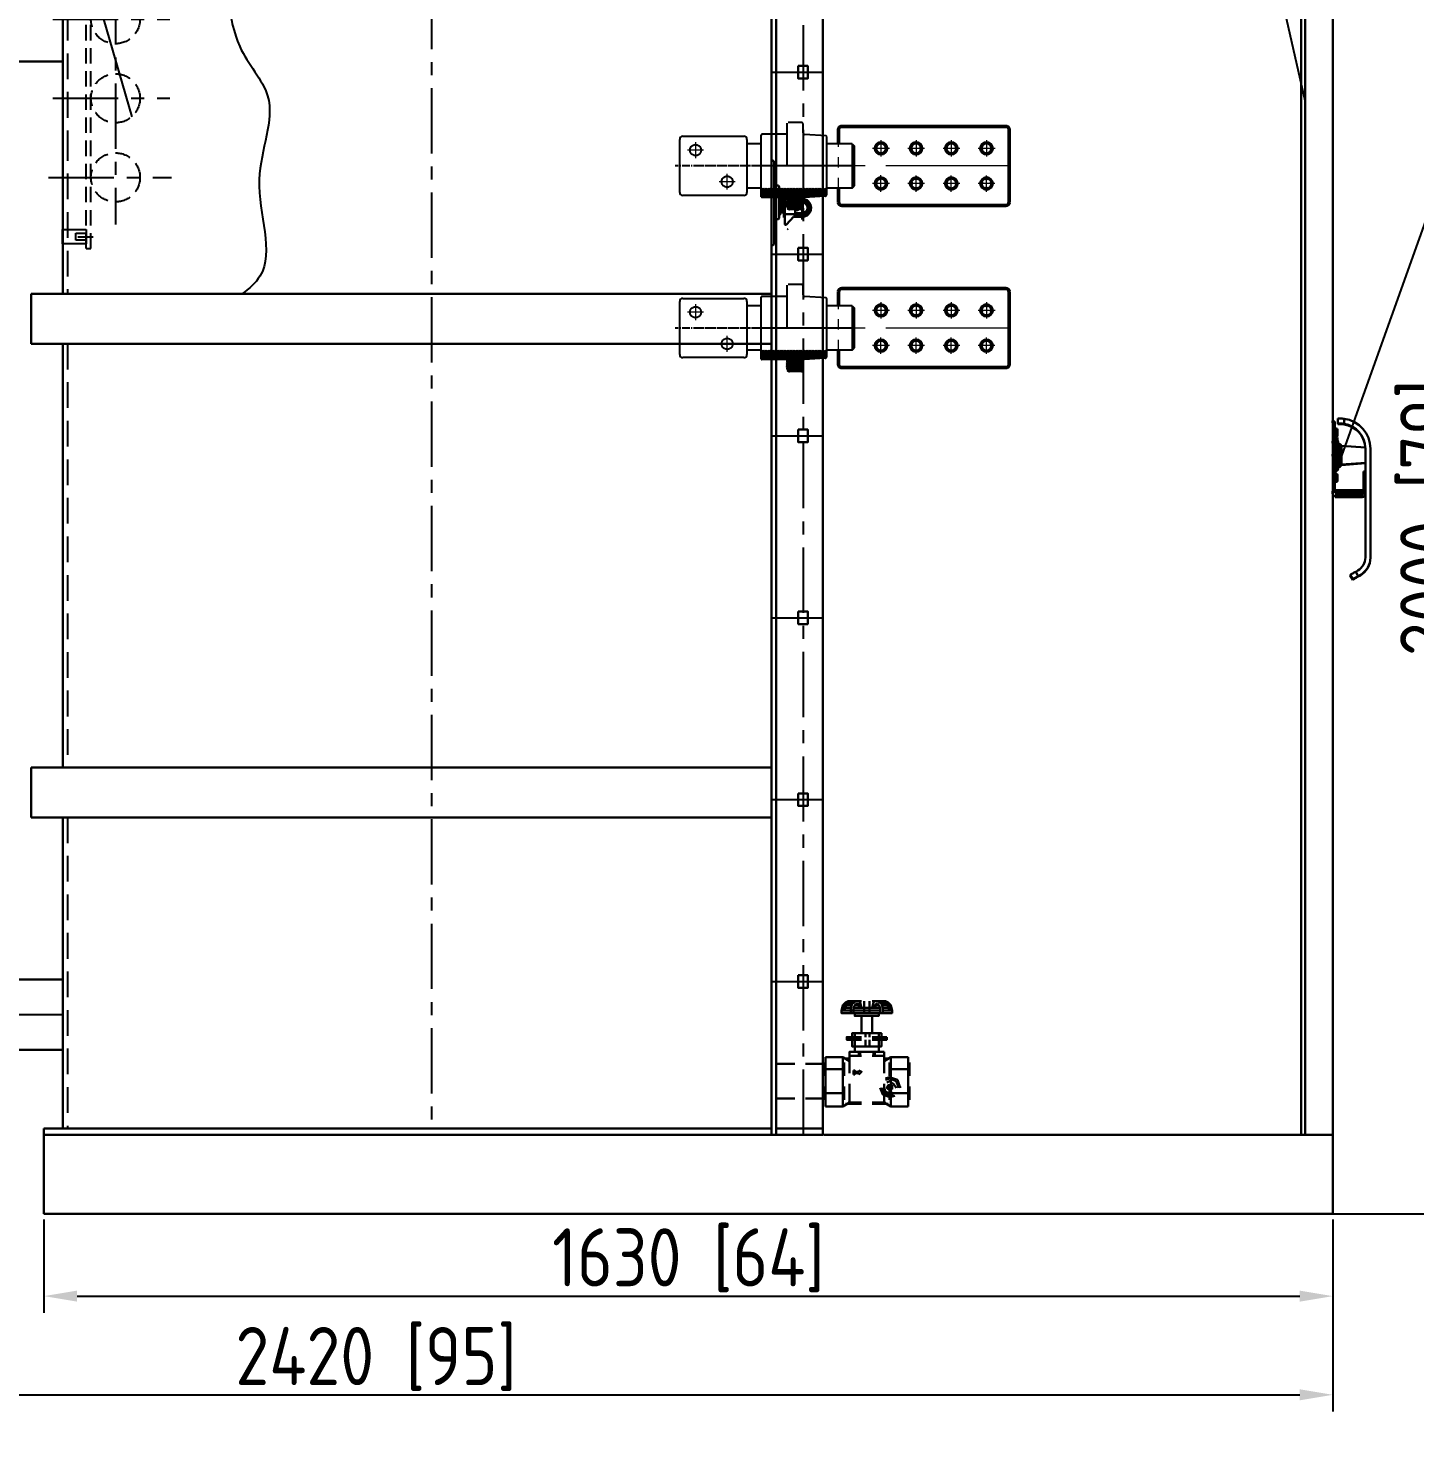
# Model space of a CAD drawing. Header units: inches. Extents: x 198356 to 209798, y -190593 to -183267.
# Drawn here: x 202861 to 204614, y -186326 to -184533 of the extents above; entities that cross this region are included whole.
import ezdxf

# ---------------------------------------------------------------- set-up
doc = ezdxf.new("R2010")
doc.units = ezdxf.units.IN
doc.header["$LTSCALE"] = 13
for name, pattern in [('CENTER', [50.8, 31.75, -6.35, 6.35, -6.35]), ('CENTER2', [1.125, 0.75, -0.125, 0.125, -0.125]), ('CENTERX2', [101.6, 63.5, -12.7, 12.7, -12.7]), ('DASHED', [0.75, 0.5, -0.25]), ('点画线', [18, 12, -2, 2, -2]), ('虚线', [2, 1, -1])]:
    doc.linetypes.add(name, pattern=pattern)
doc.layers.get('0').update_dxf_attribs({"color": 1, "linetype": 'CENTER'})
for name, color, linetype in [('1', 4, 'Continuous'), ('4虚线层', 6, 'DASHED'), ('中心线', 1, 'CENTER2'), ('粗实线', 4, 'Continuous')]:
    doc.layers.add(name, color=color, linetype=linetype)
for name, color, linetype, lineweight in [('1粗实线', 4, 'Continuous', 50), ('2细实线', 3, 'Continuous', 20), ('中心线层', 1, '点画线', 18), ('剖面线层', 4, 'Continuous', 18), ('标注、文本', 3, 'Continuous', 25), ('粗实线层', 7, 'Continuous', 35), ('虚线层', 6, '虚线', 18)]:
    doc.layers.add(name, color=color, linetype=linetype, lineweight=lineweight)
doc.styles.get("Standard").update_dxf_attribs({"font": 'gbenor.shx', "bigfont": 'gbcbig.shx'})
doc.dimstyles.new('英寸 1-10', dxfattribs={"dimscale": 14, "dimtxt": 3.5, "dimasz": 2, "dimexe": 1.5, "dimexo": 0.5, "dimgap": 0.5, "dimtad": 1, "dimtoh": 1, "dimdec": 0, "dimdsep": 46, "dimtxsty": 'Standard', "dimcen": 2.5, "dimclrd": 3, "dimclre": 3, "dimclrt": 3, "dimadec": 0, "dimazin": 2, "dimtfac": 1, "dimtdec": 0, "dimtmove": 0, "dimatfit": 2, "dimfxl": 1, "dimarcsym": 0})

# ---------------------------------------------------------------- blocks, each defined once
blk = doc.blocks.new('A$C65257453')
at = {"layer": '粗实线', "lineweight": 30}
for p, q in [((0, 47.5), (0, 107.4)), ((3.4, 106.5), (3.5, 47.5)), ((3.8, 75.9), (3.4, 75.9)), ((3.8, 75.9), (3.4, 75.9)), ((3.8, 75.9), (4.1, 75.9)), ((4.1, 75.9), (4.1, 10.6)), ((4.1, 74.2), (4.9, 75.6)), ((4.9, 75.6), (9, 75.6)), ((9.8, 74.2), (9, 75.6)), ((9.8, 74.2), (9.8, 47.5)), ((10.3, 70.8), (9.8, 70.8)), ((10.7, 70.3), (9.8, 70.3)), ((10.9, 67.6), (9.8, 67.6)), ((10.3, 70.8), (10.9, 70.2)), ((10.7, 67.6), (10.9, 67.8)), ((10.9, 70.2), (10.9, 47.5)), ((10.9, 67.6), (10.9, 67.2)), ((14.1, 53.4), (10.9, 67.2)), ((15.8, 47.5), (15.8, 59.6)), ((16.9, 59.6), (15.8, 59.6)), ((16.9, 47.5), (16.9, 59.6)), ((38.7, 59), (16.9, 59)), ((38.7, 56.7), (27.5, 56.7)), ((38.7, 54.4), (30.1, 54.4)), ((30.1, 45.8), (30.1, 54.4)), ((38.7, 62.4), (38.7, 32.6)), ((38.7, 59), (38.7, 54.4)), ((38.7, 59), (38.7, 54.4)), ((0, 47.5), (0, 0.2)), ((3.5, 47.5), (3.5, 1.2)), ((3.5, 38.1), (3.5, 36.4)), ((3.8, 32.9), (3.8, 38.1)), ((3.8, 38.1), (3.8, 10.6)), ((4.1, 38.1), (4.1, 34.6)), ((4.1, 34.6), (4.1, 38.1)), ((4.1, 32.9), (4.1, 38.1)), ((9.8, 47.5), (9.8, 34.6)), ((10.8, 38.5), (9.8, 38.5)), ((9.8, 38.1), (10.3, 38.1)), ((10.9, 38.7), (10.3, 38.1)), ((10.9, 47.5), (10.9, 38.7)), ((11, 41.7), (11, 41.2)), ((14.1, 41.7), (11, 41.7)), ((14.1, 47.5), (14.1, 53.4)), ((15.8, 52.1), (14.1, 52.1)), ((14.1, 41.7), (14.1, 47.5)), ((15.8, 43), (14.1, 43)), ((15.8, 35.5), (15.8, 47.5)), ((16.9, 27), (16.9, 47.5)), ((29, 39.5), (16.9, 39.5)), ((18.9, 26.3), (27.8, 36.1)), ((38.7, 36.1), (27.8, 36.1)), ((38.7, 38.4), (27.9, 38.4)), ((31, 51), (30.1, 51)), ((30.1, 40.7), (30.1, 45.8)), ((31, 44.1), (30.1, 44.1)), ((38.7, 40.7), (30.1, 40.7)), ((31, 45.8), (31, 51)), ((31.9, 50.2), (31, 50.2)), ((31, 44.1), (31, 45.8)), ((31.9, 44.9), (31, 44.9)), ((33.6, 50.4), (31.9, 50.4)), ((31.9, 44.7), (31.9, 50.4)), ((33.6, 44.7), (31.9, 44.7)), ((34.2, 45.2), (34.2, 49.8)), ((4.1, 34.6), (4.9, 33.2)), ((4.9, 33.2), (9, 33.2)), ((9.8, 34.6), (9, 33.2)), ((16.9, 35.5), (15.8, 35.5)), ((3.8, 10.6), (4.1, 10.6))]:
    blk.add_line(p, q, dxfattribs=at)
for centre, radius, start, end in [((38.7, 47.5), 11.5, 270, 90), ((38.7, 47.5), 9.17, 270, 90), ((38.7, 47.5), 6.88, 270, 90), ((29, 40.7), 1.15, 270, 0), ((33.6, 49.8), 0.573, 0, 90), ((33.6, 45.2), 0.573, 270, 0), ((18.1, 27), 1.15, 180, 317.8624)]:
    blk.add_arc(centre, radius, start, end, dxfattribs=at)
for points in [[(3.4, 106.5), (3.2, 106.5), (2.6, 106.6), (1.7, 107.7), (0.7, 107.7), (0, 107.4)], [(3.5, 1.2), (3.2, 1.2), (2.6, 1), (1.7, -0.1), (0.8, -0.1), (0, 0.2)]]:
    blk.add_open_spline(points, degree=3, knots=[2.873865, 2.873865, 2.873865, 2.873865, 4.403156, 5.995426, 9.809488, 9.809488, 9.809488, 9.809488], dxfattribs=at)
blk = doc.blocks.new('A$C4C206FB1')
at = {"layer": '标注、文本', "color": 4, "lineweight": 30}
for points in [[(58.5, 85.6), (56.4, 84.5), (54.2, 82.4)], [(58.5, 84.5), (56.4, 83.4), (55.3, 82.4)], [(58.5, 83.4), (57.4, 82.4), (56.4, 81.3)], [(58.5, 82.4), (57.4, 82.4), (56.4, 81.3)], [(68.3, 85.6), (65, 85.6), (61.8, 83.4), (60.7, 80.2)], [(65, 83.4), (63.9, 82.4), (62.9, 80.2)], [(65, 82.4), (63.9, 82.4), (62.9, 80.2)], [(67.2, 80.2), (67.2, 82.4), (67.2, 83.4), (66.1, 83.4)], [(67.2, 82.4), (66.1, 82.4)], [(67.2, 82.4), (67.2, 80.2)], [(69.4, 80.2), (68.3, 84.5), (68.3, 85.6)], [(78, 80.2), (79.1, 84.5), (80.2, 85.6)], [(78, 85.6), (88.9, 85.6)], [(81.3, 83.4), (80.2, 82.4)], [(80.2, 80.2), (81.3, 82.4)], [(86.7, 80.2), (85.6, 83.4), (82.4, 85.6)], [(84.5, 80.2), (83.4, 82.4), (82.4, 83.4)], [(84.5, 80.2), (83.4, 82.4), (82.4, 82.4)], [(93.2, 82.4), (91, 84.5), (88.9, 85.6)], [(92.1, 82.4), (91, 83.4), (88.9, 84.5)], [(91, 81.3), (89.9, 82.4), (88.9, 83.4)], [(91, 81.3), (89.9, 82.4), (88.9, 82.4)], [(69.4, 75.9), (53.1, 75.9), (53.1, 78)], [(69.4, 75.9), (53.1, 75.9), (53.1, 78), (60.7, 78)], [(62.9, 75.9), (62.9, 80.2), (62.9, 78)], [(62.9, 78), (84.5, 78)], [(94.3, 78), (94.3, 75.9), (78, 75.9)], [(86.7, 78), (94.3, 78), (94.3, 75.9), (78, 75.9)], [(84.5, 75.9), (84.5, 80.2), (84.5, 78)], [(61.8, 56.4), (61.8, 59.6), (85.6, 59.6), (85.6, 56.4)], [(69.4, 55.3), (57.4, 55.3), (57.4, 56.4), (69.4, 56.4)], [(69.4, 54.2), (57.4, 54.2), (57.4, 55.3), (69.4, 55.3)], [(85.6, 54.2), (85.6, 48.8), (61.8, 48.8), (61.8, 54.2)], [(89.9, 56.4), (89.9, 55.3), (78, 55.3)], [(78, 56.4), (89.9, 56.4)], [(89.9, 55.3), (89.9, 54.2), (78, 54.2)], [(78, 55.3), (89.9, 55.3)], [(0, 34.7), (15.2, 34.7)], [(23.8, 34.7), (39, 34.7)], [(39, 24.9), (39, 35.8)], [(40.1, 40.1), (40.1, 30.3), (40.1, 10.8), (40.1, 0)], [(54.2, 40.1), (54.2, 30.3), (54.2, 10.8), (54.2, 0)], [(69.4, 41.2), (59.6, 41.2), (59.6, 44.4), (69.4, 44.4)], [(59.6, 41.2), (59.6, 27.1)], [(87.8, 44.4), (87.8, 41.2), (78, 41.2)], [(78, 44.4), (87.8, 44.4)], [(87.8, 41.2), (87.8, 27.1)], [(107.3, 40.1), (107.3, 30.3), (93.2, 30.3)], [(93.2, 40.1), (93.2, 30.3), (93.2, 10.8), (93.2, 0)], [(107.3, 40.1), (107.3, 30.3), (107.3, 10.8), (107.3, 0)], [(108.4, 24.9), (108.4, 35.8)], [(62.9, 29.3), (63.9, 29.3), (63.9, 28.2)], [(62.9, 29.3), (62.9, 28.2)], [(62.9, 26), (63.9, 26), (63.9, 27.1)], [(67.2, 26), (67.2, 27.1), (63.9, 27.1)], [(67.2, 29.3), (69.4, 28.2), (67.2, 26)], [(67.2, 29.3), (67.2, 28.2)], [(100.8, 15.2), (98.6, 21.7), (92.1, 23.8), (88.9, 22.8)], [(55.3, 16.3), (55.3, 5.4)], [(59.6, 18.4), (59.6, 3.3)], [(84.5, 15.2), (86.7, 9.8), (92.1, 7.6), (96.5, 8.7)], [(85.6, 15.2), (87.8, 10.8), (92.1, 8.7), (95.4, 9.8)], [(87.8, 18.4), (87.8, 3.3), (93.2, 0)], [(87.8, 15.2), (88.9, 11.9), (92.1, 10.8), (94.3, 11.9)], [(99.7, 15.2), (97.5, 20.6), (92.1, 22.8), (88.9, 21.7)], [(97.5, 15.2), (95.4, 18.4), (92.1, 20.6), (89.9, 19.5)], [(92.1, 16.3), (92.1, 5.4)], [(99.7, 15.2), (99.7, 16.3)], [(100.8, 15.2), (100.8, 16.3)], [(0, 6.5), (15.2, 6.5)], [(23.8, 6.5), (39, 6.5)], [(56.4, 2.2), (69.4, 2.2)], [(58.5, 3.3), (69.4, 3.3)], [(78, 3.3), (87.8, 3.3)], [(78, 3.3), (88.9, 3.3)], [(78, 2.2), (91, 2.2)], [(107.3, 10.8), (93.2, 10.8)]]:
    blk.add_lwpolyline(points, dxfattribs=at)
for points in [[(83.4, 75.9), (83.4, 73.7), (63.9, 73.7), (63.9, 75.9)], [(78, 73.7), (78, 59.6), (69.4, 59.6), (69.4, 73.7)], [(83.4, 48.8), (83.4, 44.4), (63.9, 44.4), (63.9, 48.8)], [(94.3, 15.2), (94.3, 17.3), (92.1, 17.3), (91, 17.3), (89.9, 15.2), (91, 14.1), (92.1, 14.1), (94.3, 14.1)], [(93.2, 15.2), (93.2, 16.3), (92.1, 16.3), (92.1, 15.2)]]:
    blk.add_lwpolyline(points, close=True, dxfattribs=at)
for points in [[(53.1, 78), (53.1, 78), (54.2, 82.4), (54.2, 82.4)], [(53.1, 78), (53.1, 78), (55.3, 82.4), (55.3, 82.4)], [(55.3, 78), (55.3, 78), (56.4, 81.3), (56.4, 81.3)], [(55.3, 78), (55.3, 78), (56.4, 81.3), (56.4, 81.3)], [(58.5, 85.6), (58.5, 85.6), (69.4, 85.6), (69.4, 85.6)], [(58.5, 84.5), (58.5, 84.5), (63.9, 84.5), (63.9, 84.5)], [(58.5, 83.4), (58.5, 83.4), (61.8, 83.4), (61.8, 83.4)], [(58.5, 82.4), (58.5, 82.4), (61.8, 82.4), (61.8, 82.4)], [(65, 83.4), (65, 83.4), (66.1, 83.4), (66.1, 83.4)], [(65, 82.4), (65, 82.4), (66.1, 82.4), (66.1, 82.4)], [(71.5, 85.6), (71.5, 85.6), (71.5, 75.9), (71.5, 75.9)], [(75.9, 85.6), (75.9, 85.6), (75.9, 75.9), (75.9, 75.9)], [(79.1, 84.5), (79.1, 84.5), (79.1, 85.6), (79.1, 85.6)], [(82.4, 85.6), (82.4, 85.6), (80.2, 85.6), (80.2, 85.6)], [(80.2, 82.4), (80.2, 82.4), (80.2, 80.2), (80.2, 80.2)], [(82.4, 83.4), (82.4, 83.4), (81.3, 83.4), (81.3, 83.4)], [(82.4, 82.4), (82.4, 82.4), (81.3, 82.4), (81.3, 82.4)], [(88.9, 84.5), (88.9, 84.5), (83.4, 84.5), (83.4, 84.5)], [(88.9, 83.4), (88.9, 83.4), (85.6, 83.4), (85.6, 83.4)], [(88.9, 82.4), (88.9, 82.4), (85.6, 82.4), (85.6, 82.4)], [(92.1, 78), (92.1, 78), (91, 81.3), (91, 81.3)], [(92.1, 78), (92.1, 78), (91, 81.3), (91, 81.3)], [(94.3, 78), (94.3, 78), (92.1, 82.4), (92.1, 82.4)], [(94.3, 78), (94.3, 78), (93.2, 82.4), (93.2, 82.4)], [(60.7, 78), (60.7, 78), (55.3, 78), (55.3, 78)], [(56.4, 80.2), (56.4, 80.2), (60.7, 80.2), (60.7, 80.2)], [(60.7, 80.2), (60.7, 80.2), (60.7, 75.9), (60.7, 75.9)], [(60.7, 78), (60.7, 78), (62.9, 78), (62.9, 78)], [(62.9, 80.2), (62.9, 80.2), (84.5, 80.2), (84.5, 80.2)], [(84.5, 78), (84.5, 78), (62.9, 78), (62.9, 78)], [(86.7, 80.2), (86.7, 80.2), (91, 80.2), (91, 80.2)], [(91, 80.2), (91, 80.2), (86.7, 80.2), (86.7, 80.2)], [(86.7, 80.2), (86.7, 80.2), (86.7, 75.9), (86.7, 75.9)], [(94.3, 78), (94.3, 78), (86.7, 78), (86.7, 78)], [(86.7, 78), (86.7, 78), (92.1, 78), (92.1, 78)], [(94.3, 75.9), (94.3, 75.9), (94.3, 78), (94.3, 78)], [(63.9, 59.6), (63.9, 59.6), (63.9, 56.4), (63.9, 56.4)], [(72.6, 59.6), (72.6, 59.6), (72.6, 56.4), (72.6, 56.4)], [(75.9, 59.6), (75.9, 59.6), (75.9, 56.4), (75.9, 56.4)], [(83.4, 59.6), (83.4, 59.6), (83.4, 56.4), (83.4, 56.4)], [(63.9, 54.2), (63.9, 54.2), (63.9, 48.8), (63.9, 48.8)], [(72.6, 54.2), (72.6, 54.2), (72.6, 48.8), (72.6, 48.8)], [(75.9, 54.2), (75.9, 54.2), (75.9, 48.8), (75.9, 48.8)], [(83.4, 54.2), (83.4, 54.2), (83.4, 48.8), (83.4, 48.8)], [(40.1, 40.1), (40.1, 40.1), (46.6, 40.1), (46.6, 40.1)], [(40.1, 30.3), (40.1, 30.3), (40.1, 40.1), (40.1, 40.1)], [(46.6, 40.1), (46.6, 40.1), (54.2, 40.1), (54.2, 40.1)], [(54.2, 40.1), (54.2, 40.1), (59.6, 36.8), (59.6, 36.8)], [(55.3, 35.8), (55.3, 35.8), (55.3, 24.9), (55.3, 24.9)], [(56.4, 39), (56.4, 39), (59.6, 39), (59.6, 39)], [(58.5, 37.9), (58.5, 37.9), (59.6, 37.9), (59.6, 37.9)], [(67.2, 44.4), (67.2, 44.4), (67.2, 41.2), (67.2, 41.2)], [(68.3, 44.4), (68.3, 44.4), (68.3, 41.2), (68.3, 41.2)], [(79.1, 44.4), (79.1, 44.4), (79.1, 41.2), (79.1, 41.2)], [(80.2, 44.4), (80.2, 44.4), (80.2, 41.2), (80.2, 41.2)], [(93.2, 40.1), (93.2, 40.1), (87.8, 36.8), (87.8, 36.8)], [(87.8, 39), (87.8, 39), (91, 39), (91, 39)], [(87.8, 37.9), (87.8, 37.9), (88.9, 37.9), (88.9, 37.9)], [(92.1, 35.8), (92.1, 35.8), (92.1, 24.9), (92.1, 24.9)], [(107.3, 40.1), (107.3, 40.1), (93.2, 40.1), (93.2, 40.1)], [(40.1, 30.3), (40.1, 30.3), (46.6, 30.3), (46.6, 30.3)], [(46.6, 30.3), (46.6, 30.3), (54.2, 30.3), (54.2, 30.3)], [(62.9, 26), (62.9, 26), (62.9, 28.2), (62.9, 28.2)], [(63.9, 28.2), (63.9, 28.2), (67.2, 28.2), (67.2, 28.2)], [(39, 5.4), (39, 5.4), (39, 16.3), (39, 16.3)], [(97.5, 15.2), (97.5, 15.2), (97.5, 16.3), (97.5, 16.3)], [(108.4, 5.4), (108.4, 5.4), (108.4, 16.3), (108.4, 16.3)], [(40.1, 10.8), (40.1, 10.8), (46.6, 10.8), (46.6, 10.8)], [(46.6, 10.8), (46.6, 10.8), (54.2, 10.8), (54.2, 10.8)], [(54.2, 0), (54.2, 0), (59.6, 3.3), (59.6, 3.3)], [(59.6, 3.3), (59.6, 3.3), (69.4, 3.3), (69.4, 3.3)], [(45.5, 0), (45.5, 0), (40.1, 0), (40.1, 0)], [(54.2, 0), (54.2, 0), (45.5, 0), (45.5, 0)], [(93.2, 0), (93.2, 0), (107.3, 0), (107.3, 0)]]:
    blk.add_open_spline(points, degree=3, dxfattribs=at)
blk = doc.blocks.new('A$C78CD18D1')
at = {"layer": '标注、文本', "color": 4, "lineweight": 30}
for p, q in [((33.3, 203.5), (33.3, 197.1)), ((38.1, 203.8), (41.3, 203.8)), ((41.3, 197.5), (38.1, 197.5)), ((41.3, 203.8), (41.3, 197.5)), ((41.3, 197.5), (41.3, 196.8)), ((45, 200), (47.5, 200)), ((45, 200), (45, 174.2)), ((47.5, 200), (47.5, 174.2)), ((47.5, 199.5), (49.1, 199.5)), ((33.3, 197.1), (33.3, 196.5)), ((41.3, 196.8), (38.1, 196.8)), ((41.7, 184), (41.7, 183.4)), ((41.7, 183.2), (41.7, 183.4)), ((41.7, 182.8), (41.7, 182.6)), ((43.2, 191.1), (45, 191.1)), ((43.2, 182.8), (43.2, 191.1)), ((43.4, 182.8), (43.2, 182.8)), ((43.2, 182), (43.4, 182)), ((43.2, 181.7), (43.2, 182)), ((45, 181.7), (43.2, 181.7)), ((43.2, 181.2), (45, 181.2)), ((43.2, 173.3), (43.2, 181.2)), ((43.4, 182.8), (43.4, 182)), ((43.4, 181.7), (43.4, 181.2)), ((0, 165.7), (0, 28.1)), ((6.3, 165.7), (6.3, 28.1)), ((6.4, 167), (36.4, 169.4)), ((36.4, 169.4), (36.4, 145.5)), ((37.1, 169.9), (37.3, 170.4)), ((37.1, 157.4), (37.1, 169.9)), ((37.3, 144.5), (37.3, 170.4)), ((38.8, 171.5), (39.4, 171.5)), ((38.8, 157.4), (38.8, 171.5)), ((39.4, 171.5), (39.4, 143.4)), ((40.2, 172), (41.3, 175.5)), ((40.2, 157.4), (40.2, 172)), ((41.3, 139.4), (41.3, 175.5)), ((41.7, 174.4), (41.7, 173.6)), ((41.7, 173.5), (41.7, 173.6)), ((42.8, 157.4), (42.8, 171.8)), ((43.4, 173.3), (43.2, 173.3)), ((43.2, 172.4), (43.4, 172.4)), ((43.2, 171.8), (43.2, 172.4)), ((45, 171.8), (43.2, 171.8)), ((43.4, 173.3), (43.4, 172.4)), ((45, 174.2), (47.5, 174.2)), ((45, 174.2), (45, 157.4)), ((47.5, 174.2), (47.5, 157.4)), ((49.1, 174.1), (47.5, 174.1)), ((47.5, 157.4), (47.5, 174.1)), ((36.4, 145.5), (6.3, 147.9)), ((36.4, 144.9), (6.3, 147.3)), ((36.4, 145.5), (36.4, 144.9)), ((37.1, 145), (37.1, 157.4)), ((37.3, 144.5), (37.1, 145)), ((37.1, 144.4), (37.1, 145)), ((37.3, 143.8), (37.1, 144.4)), ((37.3, 143.8), (37.3, 144.5)), ((38.8, 143.4), (38.8, 157.4)), ((39.4, 143.4), (38.8, 143.4)), ((38.8, 142.8), (38.8, 143.4)), ((39.4, 143.4), (39.4, 142.8)), ((40.2, 157.4), (40.2, 142.9)), ((42.8, 138.3), (42.8, 157.4)), ((45, 157.4), (47.5, 157.4)), ((45, 157.4), (45, 115.7)), ((47.5, 157.4), (49.1, 157.4)), ((47.5, 110.6), (47.5, 157.4)), ((6.3, 136.8), (8.8, 136.8)), ((6.3, 127.3), (8.8, 127.3)), ((8.8, 127.3), (8.8, 136.8)), ((8.8, 127.3), (8.8, 109.1)), ((39.4, 142.8), (38.8, 142.8)), ((41.3, 139.4), (40.2, 142.9)), ((40.2, 142.9), (40.2, 142.2)), ((41.3, 138.8), (40.2, 142.2)), ((41.3, 138.8), (41.3, 139.4)), ((41.7, 127.1), (41.7, 126.3)), ((41.7, 126), (41.7, 126.3)), ((41.7, 125.6), (41.7, 125.2)), ((45, 138.3), (42.8, 138.3)), ((42.8, 137.7), (42.8, 138.3)), ((45, 137.7), (42.8, 137.7)), ((43.2, 133.7), (45, 133.7)), ((43.2, 126.2), (43.2, 133.7)), ((43.4, 126.2), (43.2, 126.2)), ((43.4, 126.2), (43.4, 125.1)), ((21.3, 113.2), (8.8, 113.2)), ((21.3, 110.7), (8.8, 110.7)), ((21.3, 110.1), (8.8, 110.1)), ((21.3, 110.7), (21.3, 113.2)), ((42.5, 113.2), (21.3, 113.2)), ((42.5, 110.7), (21.3, 110.7)), ((21.3, 110.1), (21.3, 110.7)), ((42.5, 110.1), (21.3, 110.1)), ((43, 110.7), (42.7, 113.2)), ((43, 110.1), (42.9, 110.7)), ((43.2, 125.1), (43.4, 125.1)), ((43.2, 124.3), (43.2, 125.1)), ((45, 124.3), (43.2, 124.3)), ((43.2, 123.7), (43.4, 123.7)), ((43.2, 123.6), (43.2, 123.7)), ((45, 123.6), (43.2, 123.6)), ((43.4, 124.3), (43.4, 123.7)), ((45, 115.7), (45, 115.1)), ((47.5, 115.7), (45, 115.7)), ((47.5, 110.6), (49.1, 110.6)), ((47.5, 110), (47.5, 110.6)), ((47.5, 110), (49.1, 110)), ((34.9, 107.5), (10.4, 107.5)), ((34.9, 105.1), (10.4, 105.1)), ((34.9, 104.4), (10.4, 104.4)), ((34.9, 107.5), (34.9, 105.1)), ((44.4, 107.5), (34.9, 107.5)), ((44.4, 105.1), (34.9, 105.1)), ((34.9, 105.1), (34.9, 104.4)), ((44.4, 104.4), (34.9, 104.4)), ((44.4, 107.5), (44.4, 105.1)), ((44.4, 105.1), (44.4, 104.4)), ((15.3, 4.6), (12.7, 6.1)), ((15.3, 4), (12.7, 5.5)), ((18.5, 10.1), (15.3, 4.6)), ((15.6, 4.5), (15.3, 4)), ((15.9, 11.6), (18.5, 10.1)), ((25.4, 6.1), (22.2, 0.6)), ((25.4, 5.5), (22.2, 0)), ((25.4, 5.5), (25.1, 5.7))]:
    blk.add_line(p, q, dxfattribs=at)
at = {"layer": '标注、文本', "color": 4, "lineweight": 30, "flags": 128}
for points in [[(41.7, 188.9), (41.7, 189.2), (41.8, 189.5)], [(41.7, 131.5), (41.7, 131.8), (41.8, 132.1)], [(15.3, 4.6), (16.7, 3.8), (18, 3.1), (19.2, 2.4), (20.2, 1.8), (21.1, 1.3), (21.7, 0.9), (22.1, 0.7), (22.2, 0.6)], [(15.3, 4), (16.7, 3.2), (18, 2.4), (19.2, 1.8), (20.2, 1.2), (21.1, 0.7), (21.7, 0.3), (22.1, 0.1), (22.2, 0)], [(25.4, 6.1), (25.3, 6.2), (24.9, 6.4), (24.2, 6.8), (23.4, 7.3), (22.3, 7.9), (21.2, 8.6), (19.9, 9.3), (18.5, 10.1)]]:
    blk.add_lwpolyline(points, dxfattribs=at)
at = {"layer": '标注、文本', "color": 4, "lineweight": 30}
for centre, radius, start, end in [((38.1, 165.7), 38.1, 97.1808, 180), ((38.1, 165.7), 31.7, 98.6269, 180), ((38.1, 165.1), 31.7, 98.6269, 176.5888), ((43.2, 189.6), 1.55, 90, 180), ((43.2, 183.2), 1.55, 180, 270), ((43.2, 182.6), 1.55, 180, 248.486), ((43.2, 179.7), 1.55, 90, 180), ((36.4, 170.1), 0.794, 274.5328, 340.9811), ((38.8, 169.9), 1.59, 90.0941, 160.9811), ((39.4, 172.3), 0.794, 270.0941, 341.3787), ((42.8, 175), 1.59, 137.803, 161.3787), ((43.2, 173.3), 1.55, 180, 270), ((36.4, 144.7), 0.794, 19.0189, 85.4672), ((36.4, 144.1), 0.794, 19.0189, 85.4672), ((38.8, 145), 1.59, 199.0189, 269.9059), ((38.8, 144.4), 1.59, 199.0189, 269.9059), ((39.4, 142.6), 0.794, 18.6213, 89.9059), ((39.4, 142), 0.794, 18.6213, 89.9059), ((42.8, 139.9), 1.59, 198.6213, 269.9059), ((42.8, 139.3), 1.59, 198.6213, 269.9059), ((43.2, 132.2), 1.55, 90, 180), ((43.2, 125.8), 1.55, 180, 270), ((10.4, 109.1), 4.05, 180, 270), ((10.4, 108.5), 4.05, 180, 270), ((10.4, 109.1), 1.59, 180, 270), ((43.2, 125.2), 1.55, 180, 270), ((42.5, 115.7), 2.54, 270, 275.655), ((42.5, 115.7), 5, 270, 275.655), ((42.5, 115.1), 5, 270, 275.655), ((25.4, 28.1), 25.4, 180, 240), ((25.4, 27.5), 25.4, 180, 240), ((25.4, 28.1), 19, 180, 240)]:
    blk.add_arc(centre, radius, start, end, dxfattribs=at)
for points, knots in [([(38.1, 203.8), (37.3, 203.8), (35.9, 203.8), (34.2, 203.6), (33.3, 203.5)], [0, 0, 0, 0, 0.515182, 1, 1, 1, 1]), ([(38.1, 197.5), (37.3, 197.5), (35.9, 197.5), (34.2, 197.2), (33.3, 197.1)], [0, 0, 0, 0, 0.51139, 1, 1, 1, 1]), ([(38.1, 196.8), (37.3, 196.8), (35.9, 196.8), (34.2, 196.6), (33.3, 196.5)], [0, 0, 0, 0, 0.511388, 1, 1, 1, 1]), ([(41.7, 184.2), (41.7, 184.4), (41.7, 185), (41.7, 186), (41.7, 187.1), (41.7, 188.1), (41.7, 188.9), (41.7, 189.4), (41.7, 189.6), (41.7, 189.6), (41.7, 189.6)], [0, 0, 0, 0, 0.137653, 0.283281, 0.428911, 0.566573, 0.704226, 0.849857, 0.995483, 1, 1, 1, 1]), ([(43.2, 182.8), (43, 182.8), (42.7, 182.9), (42.2, 183.1), (41.9, 183.4), (41.7, 183.8), (41.7, 184.1), (41.7, 184.2)], [0, 0, 0, 0, 0.210187, 0.420347, 0.631433, 0.845182, 1, 1, 1, 1]), ([(41.7, 183.4), (41.7, 183.2), (41.7, 182.9), (42, 182.5), (42.4, 182.2), (42.8, 182), (43.1, 182), (43.2, 182)], [0, 0, 0, 0, 0.220681, 0.441546, 0.658221, 0.871045, 1, 1, 1, 1]), ([(41.7, 182.6), (41.7, 182.4), (41.7, 182.1), (42, 181.7), (42.4, 181.3), (42.7, 181.2), (42.9, 181.2), (42.9, 181.2)], [0, 0, 0, 0, 0.251279, 0.502793, 0.749565, 0.991903, 1, 1, 1, 1]), ([(41.7, 174.6), (41.7, 174.9), (41.7, 175.5), (41.7, 176.6), (41.7, 177.6), (41.7, 178.5), (41.7, 179.2), (41.7, 179.6), (41.7, 179.6), (41.7, 179.6)], [0, 0, 0, 0, 0.145552, 0.299549, 0.453518, 0.599078, 0.744636, 0.898621, 1, 1, 1, 1]), ([(43.2, 173.3), (43, 173.4), (42.7, 173.4), (42.2, 173.6), (41.9, 173.9), (41.7, 174.2), (41.7, 174.5), (41.7, 174.6)], [0, 0, 0, 0, 0.21019, 0.420367, 0.631449, 0.845163, 1, 1, 1, 1]), ([(41.7, 173.6), (41.7, 173.5), (41.7, 173.2), (42, 172.8), (42.4, 172.5), (42.8, 172.4), (43.1, 172.4), (43.2, 172.4)], [0, 0, 0, 0, 0.220685, 0.441548, 0.658239, 0.871045, 1, 1, 1, 1]), ([(41.7, 127.3), (41.7, 127.6), (41.7, 128.3), (41.7, 129.4), (41.7, 130.4), (41.7, 131.3), (41.7, 131.9), (41.7, 132.2), (41.7, 132.2), (41.7, 132.1)], [0, 0, 0, 0, 0.151976, 0.312762, 0.473537, 0.62551, 0.777478, 0.938255, 1, 1, 1, 1]), ([(43.2, 126.2), (43, 126.2), (42.7, 126.2), (42.2, 126.4), (41.9, 126.7), (41.7, 127), (41.7, 127.2), (41.7, 127.3)], [0, 0, 0, 0, 0.210192, 0.420367, 0.631467, 0.845193, 1, 1, 1, 1]), ([(41.7, 126.3), (41.7, 126.1), (41.7, 125.9), (42, 125.5), (42.4, 125.3), (42.8, 125.1), (43.1, 125.1), (43.2, 125.1)], [0, 0, 0, 0, 0.220676, 0.44155, 0.658226, 0.871039, 1, 1, 1, 1]), ([(41.7, 125.4), (41.7, 125.4), (41.7, 125.5), (41.7, 125.7), (41.7, 125.8)], [0, 0, 0, 0, 0.173174, 1, 1, 1, 1]), ([(41.7, 125.2), (41.7, 125), (41.7, 124.7), (42, 124.3), (42.4, 123.9), (42.8, 123.8), (43.1, 123.8), (43.2, 123.7)], [0, 0, 0, 0, 0.220699, 0.44156, 0.658227, 0.871047, 1, 1, 1, 1]), ([(42.7, 113.2), (43, 113.3), (43.6, 113.4), (44.3, 113.9), (44.8, 114.6), (45, 115.3), (45, 115.6), (45, 115.7)], [0, 0, 0, 0, 0.236455, 0.472959, 0.708352, 0.94375, 1, 1, 1, 1]), ([(47.5, 115.7), (47.4, 115.2), (47.3, 114), (46.4, 112.5), (45.2, 111.4), (43.9, 110.9), (43.2, 110.8), (43, 110.7)], [0, 0, 0, 0, 0.231373, 0.462669, 0.693425, 0.924067, 1, 1, 1, 1]), ([(47.5, 115.1), (47.4, 114.5), (47.3, 113.4), (46.4, 111.9), (45.2, 110.7), (43.9, 110.2), (43.2, 110.1), (43, 110.1)], [0, 0, 0, 0, 0.231371, 0.462665, 0.69343, 0.92407, 1, 1, 1, 1])]:
    blk.add_open_spline(points, degree=3, knots=knots, dxfattribs=at)
blk = doc.blocks.new('*U70')
at = {"layer": '1', "color": 1, "linetype": 'CENTERX2', "lineweight": -3, "ltscale": 0.1}
blk.add_line((-32.5, 0), (32.5, 0), dxfattribs=at)
at = {"layer": '粗实线', "lineweight": 30}
blk.add_lwpolyline([(1.5, 8), (13.5, 8), (13.5, -8), (1.5, -8)], close=True, dxfattribs=at)
blk = doc.blocks.new('*D81')
at = {"layer": '2细实线', "color": 3, "linetype": 'ByBlock', "lineweight": -2}
for p, q in [((202880.5, -186039.8), (202880.5, -186157.7)), ((204510.5, -186039.8), (204510.5, -186157.7)), ((202922.5, -186136.7), (204468.5, -186136.7))]:
    blk.add_line(p, q, dxfattribs=at)
at = {"layer": '2细实线', "color": 3, "linetype": 'ByBlock'}
for points in [[(202922.5, -186129.7), (202922.5, -186143.7), (202880.5, -186136.7)], [(204468.5, -186129.7), (204468.5, -186143.7), (204510.5, -186136.7)]]:
    blk.add_solid(points, dxfattribs=at)
at = {"layer": 'Defpoints', "color": 0, "linetype": 'ByBlock'}
for p in [(202880.5, -186032.8), (204510.5, -186032.8), (204510.5, -186136.7)]:
    blk.add_point(p, dxfattribs=at)
at = {"layer": '2细实线', "color": 3, "linetype": 'ByBlock', "insert": (203695.5, -186091.4), "char_height": 73.5, "attachment_point": 5}
blk.add_mtext('1630 [64]', dxfattribs=at)
blk = doc.blocks.new('*D73')
at = {"layer": '2细实线', "color": 3, "linetype": 'ByBlock', "lineweight": -2}
for p, q in [((204482.5, -184032.8), (204702.3, -184032.8)), ((204681.3, -184074.8), (204681.3, -185990.8)), ((204332.5, -186032.8), (204702.3, -186032.8))]:
    blk.add_line(p, q, dxfattribs=at)
at = {"layer": '2细实线', "color": 3, "linetype": 'ByBlock'}
for points in [[(204674.3, -184074.8), (204688.3, -184074.8), (204681.3, -184032.8)], [(204674.3, -185990.8), (204688.3, -185990.8), (204681.3, -186032.8)]]:
    blk.add_solid(points, dxfattribs=at)
at = {"layer": 'Defpoints', "color": 0, "linetype": 'ByBlock'}
for p in [(204475.5, -184032.8), (204325.5, -186032.8), (204681.3, -186032.8)]:
    blk.add_point(p, dxfattribs=at)
at = {"layer": '2细实线', "color": 3, "linetype": 'ByBlock', "insert": (204636.1, -185152.3), "char_height": 73.5, "attachment_point": 5, "rotation": 90}
blk.add_mtext('2000 [79]', dxfattribs=at)
blk = doc.blocks.new('*D86')
at = {"layer": '2细实线', "color": 3, "linetype": 'ByBlock', "lineweight": -2}
for p, q in [((202090.5, -185787.8), (202090.5, -186282.5)), ((204510.5, -186080.7), (204510.5, -186282.5)), ((202132.5, -186261.5), (204468.5, -186261.5))]:
    blk.add_line(p, q, dxfattribs=at)
at = {"layer": '2细实线', "color": 3, "linetype": 'ByBlock'}
for points in [[(202132.5, -186254.5), (202132.5, -186268.5), (202090.5, -186261.5)], [(204468.5, -186254.5), (204468.5, -186268.5), (204510.5, -186261.5)]]:
    blk.add_solid(points, dxfattribs=at)
at = {"layer": 'Defpoints', "color": 0, "linetype": 'ByBlock'}
for p in [(202090.5, -185780.8), (204510.5, -186073.7), (204510.5, -186261.5)]:
    blk.add_point(p, dxfattribs=at)
at = {"layer": '2细实线', "color": 3, "linetype": 'ByBlock', "insert": (203300.5, -186216.2), "char_height": 73.5, "attachment_point": 5}
blk.add_mtext('2420 [95]', dxfattribs=at)
blk = doc.blocks.new('A$C3F113F42')
at = {"layer": '1', "color": 1, "linetype": 'CENTERX2', "lineweight": -3, "ltscale": 0.1}
for p, q in [((84.7, 340.8), (84.7, 30.3)), ((5.5, 290), (153.3, 290)), ((5.5, 190), (153.3, 190)), ((0, 90), (155.7, 90))]:
    blk.add_line(p, q, dxfattribs=at)
at = {"layer": '4虚线层', "ltscale": 3}
for p, q in [((53.7, 380), (47.7, 380)), ((47.7, 0), (47.7, 380)), ((53.7, 0), (53.7, 380)), ((37, 365), (62.1, 365)), ((37, 15), (62.1, 15)), ((47.7, 0), (53.7, 0))]:
    blk.add_line(p, q, dxfattribs=at)
at = {"layer": '4虚线层', "ltscale": 5}
for points in [[(17.7, 373.9), (47.7, 373.9), (47.7, 356.1), (17.7, 356.1)], [(17.7, 373.9), (47.7, 373.9), (47.7, 356.1), (17.7, 356.1)], [(17.7, 23.9), (47.7, 23.9), (47.7, 6.1), (17.7, 6.1)], [(17.7, 23.9), (47.7, 23.9), (47.7, 6.1), (17.7, 6.1)]]:
    blk.add_lwpolyline(points, close=True, dxfattribs=at)
at = {"layer": '4虚线层', "ltscale": 3}
for points in [[(34.8, 369.3), (47.7, 369.3), (47.7, 360.7), (34.8, 360.7)], [(34.8, 369.3), (47.7, 369.3), (47.7, 360.7), (34.8, 360.7)], [(34.8, 19.3), (47.7, 19.3), (47.7, 10.7), (34.8, 10.7)], [(34.8, 19.3), (47.7, 19.3), (47.7, 10.7), (34.8, 10.7)]]:
    blk.add_lwpolyline(points, close=True, dxfattribs=at)
for centre in [(84.7, 290), (84.7, 190), (84.7, 90)]:
    blk.add_circle(centre, 31, dxfattribs=at)

msp = doc.modelspace()

# ---------------------------------------------------------------- hatches: boundary and pattern name
at = {"layer": '剖面线层'}
h = msp.add_hatch(dxfattribs=at)
h.set_pattern_fill('无图案', color=256, angle=-90, style=0, pattern_type=0)
h.set_pattern_definition([(315, (203791.9038, -184952.0126), (0.7071068, 0.7071068), [])])
edge = h.paths.add_edge_path(flags=0)
edge.add_line((203787.464, -184735.302), (203811.482, -184735.302))
edge.add_line((203811.482, -184735.302), (203870.464, -184735.302))
edge.add_line((203870.464, -184735.302), (203870.464, -184743.431))
edge.add_arc((203868.464, -184743.431), 2, -86.185925, 0, ccw=False)
edge.add_line((203868.597, -184745.427), (203841.398, -184747.24))
edge.add_arc((203841.464, -184748.238), 1, 93.814075, 180)
edge.add_line((203840.464, -184748.238), (203840.464, -184761.302))
edge.add_arc((203839.464, -184761.302), 1, -90, 0, ccw=False)
edge.add_line((203839.464, -184762.302), (203821.464, -184762.302))
edge.add_arc((203821.464, -184761.302), 1, 180, 270, ccw=False)
edge.add_line((203820.464, -184761.302), (203820.464, -184757.546))
edge.add_line((203820.464, -184757.546), (203819.282, -184756.934))
edge.add_line((203819.282, -184756.934), (203820.464, -184756.132))
edge.add_line((203820.464, -184756.132), (203820.464, -184754.772))
edge.add_line((203820.464, -184754.772), (203819.282, -184754.12))
edge.add_line((203819.282, -184754.12), (203820.464, -184753.42))
edge.add_line((203820.464, -184753.42), (203820.464, -184752.267))
edge.add_line((203820.464, -184752.267), (203819.189, -184751.447))
edge.add_line((203819.189, -184751.447), (203820.464, -184750.598))
edge.add_line((203820.464, -184750.598), (203820.464, -184748.73))
edge.add_line((203820.464, -184748.73), (203820.464, -184748.302))
edge.add_arc((203819.464, -184748.302), 1, 0.000001, 90.000006)
edge.add_line((203819.464, -184747.302), (203788.464, -184747.302))
edge.add_arc((203788.464, -184746.302), 1, 180, 270, ccw=False)
edge.add_line((203787.464, -184746.302), (203787.464, -184735.302))
h = msp.add_hatch(dxfattribs=at)
h.set_pattern_fill('无图案', color=256, angle=-90, style=0, pattern_type=0)
h.set_pattern_definition([(315, (203791.9038, -185157.0126), (0.7071068, 0.7071068), [])])
edge = h.paths.add_edge_path(flags=0)
edge.add_line((203787.464, -184940.302), (203811.482, -184940.302))
edge.add_line((203811.482, -184940.302), (203870.464, -184940.302))
edge.add_line((203870.464, -184940.302), (203870.464, -184948.431))
edge.add_arc((203868.464, -184948.431), 2, -86.185925, 0, ccw=False)
edge.add_line((203868.597, -184950.427), (203841.398, -184952.24))
edge.add_arc((203841.464, -184953.238), 1, 93.814075, 180)
edge.add_line((203840.464, -184953.238), (203840.464, -184966.302))
edge.add_arc((203839.464, -184966.302), 1, -90, 0, ccw=False)
edge.add_line((203839.464, -184967.302), (203821.464, -184967.302))
edge.add_arc((203821.464, -184966.302), 1, 180, 270, ccw=False)
edge.add_line((203820.464, -184966.302), (203820.464, -184962.546))
edge.add_line((203820.464, -184962.546), (203819.282, -184961.934))
edge.add_line((203819.282, -184961.934), (203820.464, -184961.132))
edge.add_line((203820.464, -184961.132), (203820.464, -184959.772))
edge.add_line((203820.464, -184959.772), (203819.282, -184959.12))
edge.add_line((203819.282, -184959.12), (203820.464, -184958.42))
edge.add_line((203820.464, -184958.42), (203820.464, -184957.267))
edge.add_line((203820.464, -184957.267), (203819.189, -184956.447))
edge.add_line((203819.189, -184956.447), (203820.464, -184955.598))
edge.add_line((203820.464, -184955.598), (203820.464, -184953.73))
edge.add_line((203820.464, -184953.73), (203820.464, -184953.302))
edge.add_arc((203819.464, -184953.302), 1, 0.000001, 90.000006)
edge.add_line((203819.464, -184952.302), (203788.464, -184952.302))
edge.add_arc((203788.464, -184951.302), 1, 180, 270, ccw=False)
edge.add_line((203787.464, -184951.302), (203787.464, -184940.302))

# ---------------------------------------------------------------- linework, layer by layer
for p, q in [((203820.478, -184750.589), (203819.189, -184751.447)), ((203819.189, -184751.447), (203820.502, -184752.291)), ((203820.464, -184753.42), (203819.282, -184754.12)), ((203819.282, -184754.12), (203820.464, -184754.772)), ((203820.464, -184756.132), (203819.282, -184756.934)), ((203819.282, -184756.934), (203820.464, -184757.546)), ((203820.478, -184955.589), (203819.189, -184956.447)), ((203819.189, -184956.447), (203820.502, -184957.291)), ((203820.464, -184958.42), (203819.282, -184959.12)), ((203819.282, -184959.12), (203820.464, -184959.772)), ((203820.464, -184961.132), (203819.282, -184961.934)), ((203819.282, -184961.934), (203820.464, -184962.546))]:
    msp.add_line(p, q)
for centre in [(203704.497, -184687.302), (203744.497, -184727.302), (203704.497, -184892.302), (203744.497, -184932.302)]:
    msp.add_circle(centre, 7)
for centre, radius, start, end in [((203838.464, -184654.302), 2, 360, 89.999999), ((203842.464, -184665.431), 2, 180, 266.185925), ((203842.464, -184749.173), 2, 93.814075, 180), ((203868.464, -184743.431), 2, 273.814075, 0), ((203823.464, -184759.302), 3, 180, 270), ((203838.464, -184760.302), 2, 270, 0), ((203838.464, -184859.302), 2, 360, 89.999999), ((203842.464, -184870.431), 2, 180, 266.185925), ((203868.464, -184948.431), 2, 273.814075, 0), ((203823.464, -184964.302), 3, 180, 270), ((203838.464, -184965.302), 2, 270, 0), ((203842.464, -184954.173), 2, 93.814075, 180)]:
    msp.add_arc(centre, radius, start, end)
at = {"layer": '1', "color": 1, "linetype": 'CENTERX2', "lineweight": -3, "ltscale": 0.1}
for p, q in [((203841.046, -185932.802), (203841.046, -184043.807)), ((203841.046, -185932.802), (203841.046, -184182.807)), ((203370.464, -184212.802), (203370.464, -185924.802)), ((203800.464, -185278.807), (203865.464, -185278.807)), ((202904.464, -185780.802), (202100.464, -185780.802))]:
    msp.add_line(p, q, dxfattribs=at)
at = {"layer": '1', "ltscale": 5}
msp.add_line((203620.464, -185924.802), (202880.464, -185924.802), dxfattribs=at)
at = {"layer": '4虚线层', "ltscale": 5}
for p, q in [((202910.464, -184223.802), (202910.464, -184668.181)), ((202910.464, -184668.302), (202910.464, -184869.181)), ((202910.464, -184932.181), (202910.464, -185468.181)), ((202910.464, -185531.181), (202910.464, -185924.802))]:
    msp.add_line(p, q, dxfattribs=at)
at = {"layer": '中心线'}
for p, q in [((203784.926, -184707.302), (203678.725, -184707.302)), ((203773.927, -184707.302), (203706.986, -184707.302)), ((203784.926, -184912.302), (203678.725, -184912.302)), ((203773.927, -184912.302), (203706.986, -184912.302))]:
    msp.add_line(p, q, dxfattribs=at)
at = {"layer": '中心线层'}
for p, q in [((203704.497, -184677.302), (203704.497, -184697.302)), ((203938.964, -184674.745), (203938.964, -184695.411)), ((203983.464, -184674.759), (203983.464, -184695.425)), ((204027.964, -184674.759), (204027.964, -184695.425)), ((204072.464, -184674.759), (204072.464, -184695.425)), ((203714.497, -184687.302), (203694.497, -184687.302)), ((203949.71, -184685.078), (203928.486, -184685.078)), ((203994.21, -184685.092), (203972.986, -184685.092)), ((204038.71, -184685.092), (204017.486, -184685.092)), ((204083.21, -184685.092), (204061.986, -184685.092)), ((203744.497, -184737.302), (203744.497, -184717.302)), ((204100.964, -184707.335), (203877.638, -184707.3)), ((203754.497, -184727.302), (203734.497, -184727.302)), ((203949.703, -184729.53), (203928.479, -184729.524)), ((203938.954, -184739.86), (203938.961, -184719.194)), ((203994.203, -184729.544), (203972.979, -184729.538)), ((203983.454, -184739.874), (203983.461, -184719.208)), ((204038.703, -184729.558), (204017.479, -184729.552)), ((204027.954, -184739.888), (204027.961, -184719.222)), ((204083.203, -184729.572), (204061.979, -184729.566)), ((204072.454, -184739.902), (204072.461, -184719.236)), ((203714.497, -184892.302), (203694.497, -184892.302)), ((203704.497, -184882.302), (203704.497, -184902.302)), ((203949.71, -184890.078), (203928.486, -184890.078)), ((203938.964, -184879.745), (203938.964, -184900.411)), ((203994.21, -184890.092), (203972.986, -184890.092)), ((203983.464, -184879.759), (203983.464, -184900.425)), ((204038.71, -184890.092), (204017.486, -184890.092)), ((204027.964, -184879.759), (204027.964, -184900.425)), ((204083.21, -184890.092), (204061.986, -184890.092)), ((204072.464, -184879.759), (204072.464, -184900.425)), ((204100.964, -184912.335), (203877.638, -184912.3)), ((203754.497, -184932.302), (203734.497, -184932.302)), ((203744.497, -184942.302), (203744.497, -184922.302)), ((203938.954, -184944.86), (203938.961, -184924.194)), ((203983.454, -184944.874), (203983.461, -184924.208)), ((204027.954, -184944.888), (204027.961, -184924.222)), ((204072.454, -184944.902), (204072.461, -184924.236)), ((203949.703, -184934.53), (203928.479, -184934.524)), ((203994.203, -184934.544), (203972.979, -184934.538)), ((204038.703, -184934.558), (204017.479, -184934.552)), ((204083.203, -184934.572), (204061.979, -184934.566))]:
    msp.add_line(p, q, dxfattribs=at)
at = {"layer": '标注、文本', "ltscale": 16.7707}
for p, q in [((202796.692, -183971.446), (202991.481, -184645.037)), ((204327.809, -183971.446), (204475.464, -184626.296)), ((204915.283, -183969.661), (204513.435, -185096.276))]:
    msp.add_line(p, q, dxfattribs=at)
at = {"layer": '标注、文本', "color": 4, "lineweight": 30}
for p, q in [((203800.464, -184032.807), (203800.464, -185932.802)), ((204510.464, -184032.807), (204510.464, -186032.802)), ((204510.464, -184032.807), (204510.464, -185932.802)), ((204475.464, -184062.807), (204475.464, -185932.802)), ((202880.464, -185924.802), (202880.464, -185932.802)), ((202880.464, -185924.802), (202880.464, -185932.802)), ((203800.464, -185924.802), (202880.464, -185924.802)), ((202880.464, -185932.802), (202880.464, -185924.802)), ((203800.464, -185932.802), (202880.464, -185932.802)), ((202880.464, -186032.802), (202880.464, -185932.802)), ((203866.464, -185932.802), (204510.464, -185932.802)), ((204510.464, -186032.802), (202880.464, -186032.802))]:
    msp.add_line(p, q, dxfattribs=at)
at = {"layer": '标注、文本'}
msp.add_open_spline([(202903.964, -184405.502), (202923.823, -184430.709), (202990.794, -184459.946), (203118.9, -184424.277), (203110.463, -184550.696), (203184.8, -184625.513), (203133.063, -184727.478), (203178.114, -184829.662), (203140.231, -184862.333), (203130.936, -184869.181)], degree=3, knots=[46.48517865, 46.48517865, 46.48517865, 46.48517865, 107.31807986, 245.10158159, 352.81914888, 424.8157063, 530.90714739, 653.28050704, 687.30403175, 687.30403175, 687.30403175, 687.30403175], dxfattribs=at)
at = {"layer": '粗实线', "lineweight": 30}
for p, q in [((203806.464, -184068.807), (203806.464, -185932.802)), ((203865.464, -185932.802), (203865.464, -184062.807)), ((204470.464, -185932.802), (204470.464, -184062.807)), ((202904.464, -184668.181), (202904.464, -184223.802)), ((202904.464, -184869.181), (202904.464, -184668.302)), ((202864.464, -184932.181), (202864.464, -184869.181)), ((202864.464, -184869.181), (203800.464, -184869.181)), ((202864.464, -184932.181), (203800.464, -184932.181)), ((202904.464, -185468.181), (202904.464, -184932.181)), ((202864.464, -185468.181), (203800.464, -185468.181)), ((202864.464, -185531.181), (202864.464, -185468.181)), ((202864.464, -185531.181), (203800.464, -185531.181)), ((202904.464, -185924.802), (202904.464, -185531.181)), ((202100.464, -185825.302), (202904.464, -185825.302)), ((203800.464, -185932.802), (203865.464, -185932.802)), ((203806.464, -185924.802), (203865.464, -185924.802))]:
    msp.add_line(p, q, dxfattribs=at)
at = {"layer": '粗实线'}
for p, q in [((203820.464, -184707.301), (203820.464, -184653.302)), ((203838.464, -184652.302), (203821.464, -184652.302)), ((203840.464, -184665.431), (203840.464, -184654.302)), ((203684.497, -184740.802), (203684.497, -184673.802)), ((203688.497, -184669.802), (203765.497, -184669.802)), ((203769.497, -184673.802), (203769.497, -184740.802)), ((203787.464, -184679.302), (203769.497, -184679.302)), ((203787.464, -184746.302), (203787.464, -184668.302)), ((203820.464, -184667.302), (203788.464, -184667.302)), ((203869.531, -184669.24), (203842.331, -184667.427)), ((203870.464, -184743.431), (203870.464, -184670.238)), ((203902.464, -184679.302), (203870.464, -184679.302)), ((203902.464, -184679.302), (203905.464, -184682.302)), ((203902.464, -184679.302), (203902.464, -184735.302)), ((203905.464, -184732.302), (203905.464, -184682.302)), ((203902.464, -184707.301), (203778.464, -184707.301)), ((203787.464, -184735.302), (203769.497, -184735.302)), ((203902.456, -184735.305), (203870.456, -184735.295)), ((203902.464, -184735.302), (203905.464, -184732.302)), ((203765.497, -184744.802), (203688.497, -184744.802)), ((203819.464, -184747.302), (203788.464, -184747.302)), ((203820.464, -184748.73), (203820.464, -184748.302)), ((203820.464, -184750.598), (203820.464, -184748.73)), ((203820.464, -184753.42), (203820.464, -184752.267)), ((203840.464, -184760.302), (203840.464, -184749.173)), ((203868.597, -184745.427), (203842.331, -184747.178)), ((203820.464, -184756.132), (203820.464, -184754.772)), ((203820.464, -184759.302), (203820.464, -184757.546)), ((203838.464, -184762.302), (203823.464, -184762.302)), ((203820.464, -184912.301), (203820.464, -184858.302)), ((203838.464, -184857.302), (203821.464, -184857.302)), ((203840.464, -184870.431), (203840.464, -184859.302)), ((203684.497, -184945.802), (203684.497, -184878.802)), ((203688.497, -184874.802), (203765.497, -184874.802)), ((203769.497, -184878.802), (203769.497, -184945.802)), ((203787.464, -184951.302), (203787.464, -184873.302)), ((203820.464, -184872.302), (203788.464, -184872.302)), ((203869.531, -184874.24), (203842.331, -184872.427)), ((203870.464, -184948.431), (203870.464, -184875.238)), ((203787.464, -184884.302), (203769.497, -184884.302)), ((203902.464, -184884.302), (203870.464, -184884.302)), ((203902.464, -184884.302), (203905.464, -184887.302)), ((203902.464, -184884.302), (203902.464, -184940.302)), ((203905.464, -184937.302), (203905.464, -184887.302)), ((203902.464, -184912.301), (203778.464, -184912.301)), ((203765.497, -184949.802), (203688.497, -184949.802)), ((203787.464, -184940.302), (203769.497, -184940.302)), ((203868.597, -184950.427), (203842.331, -184952.178)), ((203902.456, -184940.305), (203870.456, -184940.295)), ((203902.464, -184940.302), (203905.464, -184937.302)), ((203819.464, -184952.302), (203788.464, -184952.302)), ((203820.464, -184953.73), (203820.464, -184953.302)), ((203820.464, -184955.598), (203820.464, -184953.73)), ((203820.464, -184958.42), (203820.464, -184957.267)), ((203820.464, -184961.132), (203820.464, -184959.772)), ((203820.464, -184964.302), (203820.464, -184962.546)), ((203838.464, -184967.302), (203823.464, -184967.302)), ((203840.464, -184965.302), (203840.464, -184954.173))]:
    msp.add_line(p, q, dxfattribs=at)
at = {"layer": '粗实线', "lineweight": 30}
for points in [[(202904.464, -184575.302), (202814.464, -184575.302)], [(202904.464, -185736.302), (202814.464, -185736.302)], [(202904.464, -185843.6), (202904.464, -185754.6)]]:
    msp.add_lwpolyline(points, dxfattribs=at)
msp.add_lwpolyline([(203834.464, -185270.807), (203846.464, -185270.807), (203846.464, -185286.807), (203834.464, -185286.807)], close=True, dxfattribs=at)
at = {"layer": '粗实线'}
for centre, radius, start, end in [((203688.497, -184673.802), 4, 90, 180), ((203765.497, -184673.802), 4, 0, 90), ((203788.464, -184668.302), 1, 90, 180), ((203869.464, -184670.238), 1, 0, 86.185925), ((203688.497, -184740.802), 4, 180, 270), ((203765.497, -184740.802), 4, 270, 0), ((203788.464, -184746.302), 1, 180, 270), ((203819.464, -184748.302), 1, 0.000001, 90.000006), ((203821.464, -184788.302), 1, 90, 180), ((203688.497, -184878.802), 4, 90, 180), ((203765.497, -184878.802), 4, 0, 90), ((203788.464, -184873.302), 1, 90, 180), ((203869.464, -184875.238), 1, 0, 86.185925), ((203688.497, -184945.802), 4, 180, 270), ((203765.497, -184945.802), 4, 270, 0), ((203788.464, -184951.302), 1, 180, 270), ((203819.464, -184953.302), 1, 0.000001, 90.000006)]:
    msp.add_arc(centre, radius, start, end, dxfattribs=at)
at = {"layer": '粗实线层', "lineweight": 50}
for p, q in [((203885.464, -184679.302), (203885.464, -184661.3)), ((203889.464, -184657.3), (204097.298, -184657.3)), ((204100.964, -184661.286), (204100.964, -184753.384)), ((203885.464, -184753.37), (203885.464, -184735.302)), ((203889.464, -184757.37), (204097.298, -184757.37)), ((203885.464, -184884.302), (203885.464, -184866.3)), ((203889.464, -184862.3), (204097.298, -184862.3)), ((204100.964, -184866.286), (204100.964, -184958.384)), ((203885.464, -184958.37), (203885.464, -184940.302)), ((203889.464, -184962.37), (204097.298, -184962.37))]:
    msp.add_line(p, q, dxfattribs=at)
for centre in [(203938.964, -184685.078), (203983.464, -184685.092), (204027.964, -184685.092), (204072.464, -184685.092), (203938.957, -184729.527), (203983.457, -184729.541), (204027.957, -184729.555), (204072.457, -184729.569), (203938.964, -184890.078), (203983.464, -184890.092), (204027.964, -184890.092), (204072.464, -184890.092), (203938.957, -184934.527), (203983.457, -184934.541), (204027.957, -184934.555), (204072.457, -184934.569)]:
    msp.add_circle(centre, 7, dxfattribs=at)
for centre, start, end in [((203889.464, -184661.3), 90, 180), ((204096.964, -184661.286), 0, 90), ((203889.464, -184753.37), 180, 270), ((204096.964, -184753.384), 270, 0), ((203889.464, -184866.3), 90, 180), ((204096.964, -184866.286), 0, 90), ((203889.464, -184958.37), 180, 270), ((204096.964, -184958.384), 270, 0)]:
    msp.add_arc(centre, 4, start, end, dxfattribs=at)
at = {"layer": '虚线层'}
for p, q in [((203885.464, -184735.302), (203885.464, -184679.302)), ((203885.464, -184940.302), (203885.464, -184884.302))]:
    msp.add_line(p, q, dxfattribs=at)

# ---------------------------------------------------------------- block references
at = {"layer": '1粗实线', "color": 0, "linetype": 'ByBlock', "lineweight": -2}
for p in [(203832.964, -184588.807), (203832.964, -184818.807), (203832.964, -185048.807), (203832.964, -185278.807), (203832.964, -185508.807), (203832.964, -185738.807)]:
    msp.add_blockref('*U70', p, dxfattribs=at)
at = {"layer": '标注、文本'}
for name, p in [('A$C3F113F42', (202886.216, -184811.798)), ('A$C65257453', (203800.448, -184807.834))]:
    msp.add_blockref(name, p, dxfattribs=at)
at = {"layer": '标注、文本', "xscale": -1}
msp.add_blockref('A$C78CD18D1', (204557.959, -185230.597), dxfattribs=at)
at = {"layer": '标注、文本', "xscale": 1.555200000002515, "yscale": 1.555200000002515, "zscale": 1.5552}
msp.add_blockref('A$C4C206FB1', (203806.464, -185896.825), dxfattribs=at)

# ---------------------------------------------------------------- dimensions: what is measured, and where the dimension line sits
at = {"layer": '2细实线', "linetype": 'ByBlock'}
dim = msp.add_linear_dim(base=(204681.343, -186032.802), p1=(204475.464, -184032.807), p2=(204325.464, -186032.802), angle=90, dimstyle='英寸 1-10', override={"dimtxt": 5.25, "dimasz": 3}, dxfattribs=at)
dim.commit()
dim.dimension.update_dxf_attribs({"geometry": '*D73', "text_midpoint": (204681.343, -185152.306), "dimtype": 160})
for base, p1, p2, picture, middle in [((204510.464, -186261.491), (202090.464, -185780.846), (204510.464, -186073.739), '*D86', (203300.464, -186216.209)), ((204510.464, -186136.677), (202880.464, -186032.802), (204510.464, -186032.802), '*D81', (203695.464, -186091.395))]:
    dim = msp.add_linear_dim(base=base, p1=p1, p2=p2, dimstyle='英寸 1-10', override={"dimtxt": 5.25, "dimasz": 3}, dxfattribs=at)
    dim.commit()
    dim.dimension.update_dxf_attribs({"geometry": picture, "text_midpoint": middle})

doc.saveas('drawing.dxf')
